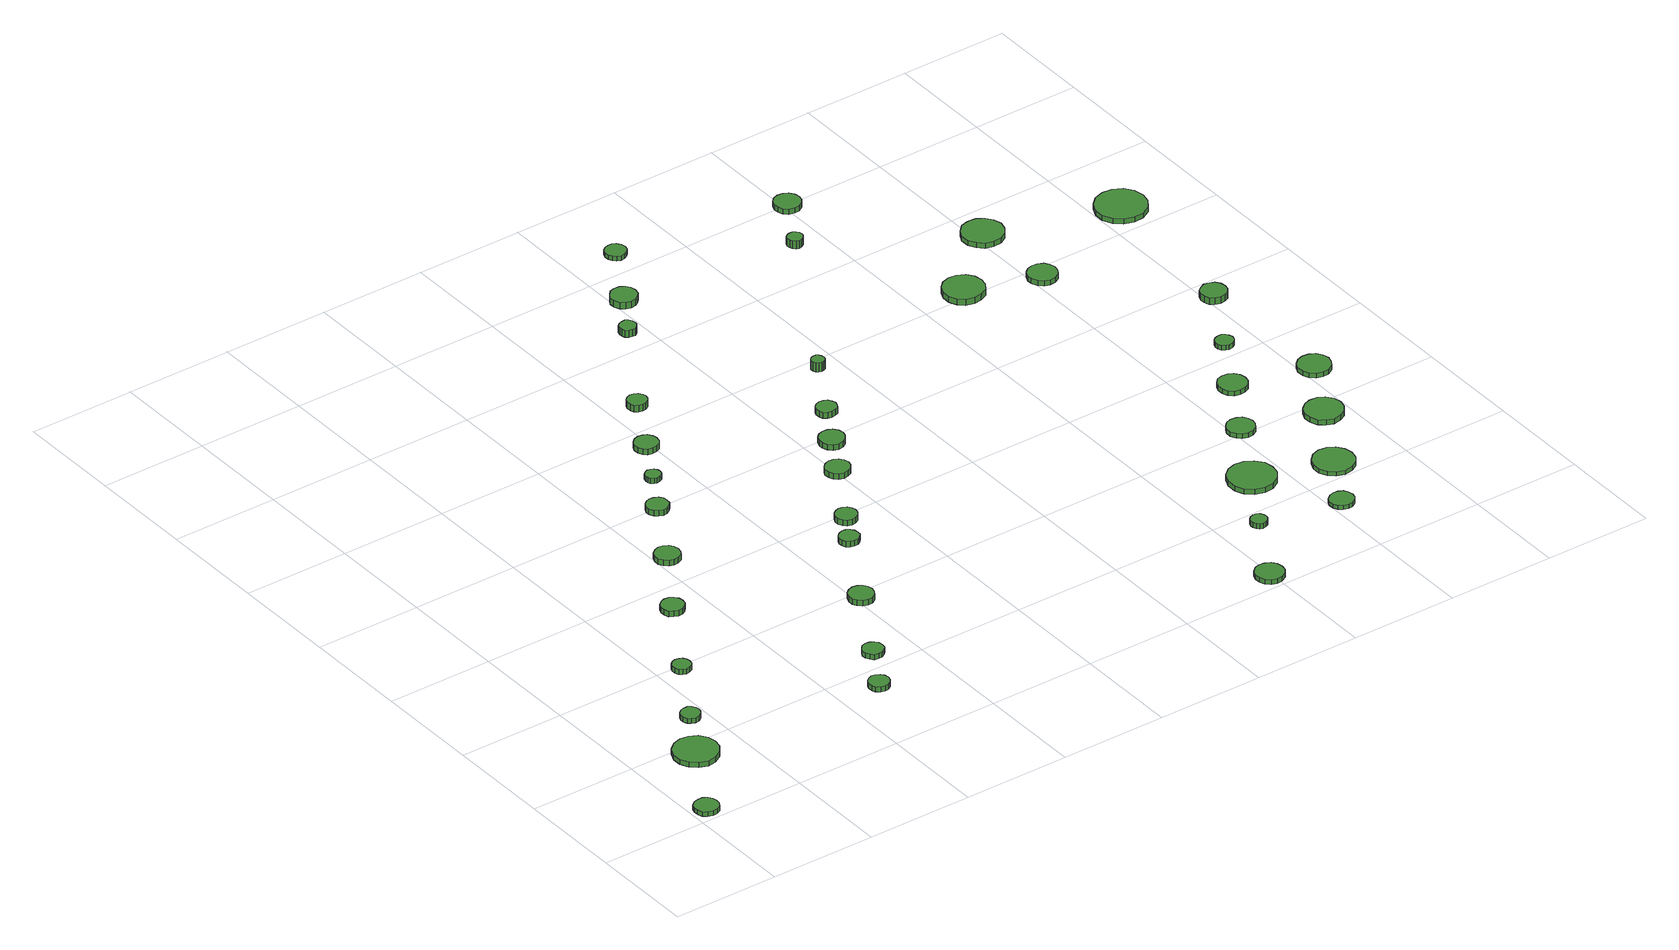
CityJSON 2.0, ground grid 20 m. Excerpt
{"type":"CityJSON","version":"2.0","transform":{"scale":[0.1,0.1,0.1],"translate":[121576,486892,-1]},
"CityObjects":{
"tree1":{"type":"SolitaryVegetationObject","attributes":{"function":"something"},"geometry":[{"type":"MultiSurface","lod":"1","boundaries":[[[0,1,2,3,4,5,6,7,8,9,10,11,12,13,14]],[[15,16,17,18,19,20,21,22,23,24,25,26,27,28,29]],[[0,29,28,1]],[[1,28,27,2]],[[2,27,26,3]],[[3,26,25,4]],[[4,25,24,5]],[[5,24,23,6]],[[6,23,22,7]],[[7,22,21,8]],[[8,21,20,9]],[[9,20,19,10]],[[10,19,18,11]],[[11,18,17,12]],[[12,17,16,13]],[[13,16,15,14]],[[14,15,29,0]]]}]},
"tree2":{"type":"SolitaryVegetationObject","attributes":{"function":"something"},"geometry":[{"type":"MultiSurface","lod":"1","boundaries":[[[30,31,32,33,34,35,36,37,38,39,40,41,42,43,44]],[[45,46,47,48,49,50,51,52,53,54,55,56,57,58,59]],[[30,59,58,31]],[[31,58,57,32]],[[32,57,56,33]],[[33,56,55,34]],[[34,55,54,35]],[[35,54,53,36]],[[36,53,52,37]],[[37,52,51,38]],[[38,51,50,39]],[[39,50,49,40]],[[40,49,48,41]],[[41,48,47,42]],[[42,47,46,43]],[[43,46,45,44]],[[44,45,59,30]]]}]},
"tree3":{"type":"SolitaryVegetationObject","attributes":{"function":"something"},"geometry":[{"type":"MultiSurface","lod":"1","boundaries":[[[60,61,62,63,64,65,66,67,68,69,70,71,72,73,74]],[[75,76,77,78,79,80,81,82,83,84,85,86,87,88,89]],[[60,89,88,61]],[[61,88,87,62]],[[62,87,86,63]],[[63,86,85,64]],[[64,85,84,65]],[[65,84,83,66]],[[66,83,82,67]],[[67,82,81,68]],[[68,81,80,69]],[[69,80,79,70]],[[70,79,78,71]],[[71,78,77,72]],[[72,77,76,73]],[[73,76,75,74]],[[74,75,89,60]]]}]},
"tree4":{"type":"SolitaryVegetationObject","attributes":{"function":"something"},"geometry":[{"type":"MultiSurface","lod":"1","boundaries":[[[90,91,92,93,94,95,96,97,98,99,100,101,102,103,104]],[[105,106,107,108,109,110,111,112,113,114,115,116,117,118,119]],[[90,119,118,91]],[[91,118,117,92]],[[92,117,116,93]],[[93,116,115,94]],[[94,115,114,95]],[[95,114,113,96]],[[96,113,112,97]],[[97,112,111,98]],[[98,111,110,99]],[[99,110,109,100]],[[100,109,108,101]],[[101,108,107,102]],[[102,107,106,103]],[[103,106,105,104]],[[104,105,119,90]]]}]},
"tree5":{"type":"SolitaryVegetationObject","attributes":{"function":"something"},"geometry":[{"type":"MultiSurface","lod":"1","boundaries":[[[120,121,122,123,124,125,126,127,128,129,130,131,132,133,134]],[[135,136,137,138,139,140,141,142,143,144,145,146,147,148,149]],[[120,149,148,121]],[[121,148,147,122]],[[122,147,146,123]],[[123,146,145,124]],[[124,145,144,125]],[[125,144,143,126]],[[126,143,142,127]],[[127,142,141,128]],[[128,141,140,129]],[[129,140,139,130]],[[130,139,138,131]],[[131,138,137,132]],[[132,137,136,133]],[[133,136,135,134]],[[134,135,149,120]]]}]},
"tree6":{"type":"SolitaryVegetationObject","attributes":{"function":"something"},"geometry":[{"type":"MultiSurface","lod":"1","boundaries":[[[150,151,152,153,154,155,156,157,158,159,160,161,162,163,164]],[[165,166,167,168,169,170,171,172,173,174,175,176,177,178,179]],[[150,179,178,151]],[[151,178,177,152]],[[152,177,176,153]],[[153,176,175,154]],[[154,175,174,155]],[[155,174,173,156]],[[156,173,172,157]],[[157,172,171,158]],[[158,171,170,159]],[[159,170,169,160]],[[160,169,168,161]],[[161,168,167,162]],[[162,167,166,163]],[[163,166,165,164]],[[164,165,179,150]]]}]},
"tree7":{"type":"SolitaryVegetationObject","attributes":{"function":"something"},"geometry":[{"type":"MultiSurface","lod":"1","boundaries":[[[180,181,182,183,184,185,186,187,188,189,190,191,192,193,194]],[[195,196,197,198,199,200,201,202,203,204,205,206,207,208,209]],[[180,209,208,181]],[[181,208,207,182]],[[182,207,206,183]],[[183,206,205,184]],[[184,205,204,185]],[[185,204,203,186]],[[186,203,202,187]],[[187,202,201,188]],[[188,201,200,189]],[[189,200,199,190]],[[190,199,198,191]],[[191,198,197,192]],[[192,197,196,193]],[[193,196,195,194]],[[194,195,209,180]]]}]},
"tree8":{"type":"SolitaryVegetationObject","attributes":{"function":"something"},"geometry":[{"type":"MultiSurface","lod":"1","boundaries":[[[210,211,212,213,214,215,216,217,218,219,220,221,222,223,224]],[[225,226,227,228,229,230,231,232,233,234,235,236,237,238,239]],[[210,239,238,211]],[[211,238,237,212]],[[212,237,236,213]],[[213,236,235,214]],[[214,235,234,215]],[[215,234,233,216]],[[216,233,232,217]],[[217,232,231,218]],[[218,231,230,219]],[[219,230,229,220]],[[220,229,228,221]],[[221,228,227,222]],[[222,227,226,223]],[[223,226,225,224]],[[224,225,239,210]]]}]},
"tree9":{"type":"SolitaryVegetationObject","attributes":{"function":"something"},"geometry":[{"type":"MultiSurface","lod":"1","boundaries":[[[240,241,242,243,244,245,246,247,248,249,250,251,252,253,254]],[[255,256,257,258,259,260,261,262,263,264,265,266,267,268,269]],[[240,269,268,241]],[[241,268,267,242]],[[242,267,266,243]],[[243,266,265,244]],[[244,265,264,245]],[[245,264,263,246]],[[246,263,262,247]],[[247,262,261,248]],[[248,261,260,249]],[[249,260,259,250]],[[250,259,258,251]],[[251,258,257,252]],[[252,257,256,253]],[[253,256,255,254]],[[254,255,269,240]]]}]},
"tree10":{"type":"SolitaryVegetationObject","attributes":{"function":"something"},"geometry":[{"type":"MultiSurface","lod":"1","boundaries":[[[270,271,272,273,274,275,276,277,278,279,280,281,282,283,284]],[[285,286,287,288,289,290,291,292,293,294,295,296,297,298,299]],[[270,299,298,271]],[[271,298,297,272]],[[272,297,296,273]],[[273,296,295,274]],[[274,295,294,275]],[[275,294,293,276]],[[276,293,292,277]],[[277,292,291,278]],[[278,291,290,279]],[[279,290,289,280]],[[280,289,288,281]],[[281,288,287,282]],[[282,287,286,283]],[[283,286,285,284]],[[284,285,299,270]]]}]},
"tree11":{"type":"SolitaryVegetationObject","attributes":{"function":"something"},"geometry":[{"type":"MultiSurface","lod":"1","boundaries":[[[300,301,302,303,304,305,306,307,308,309,310,311,312,313,314]],[[315,316,317,318,319,320,321,322,323,324,325,326,327,328,329]],[[300,329,328,301]],[[301,328,327,302]],[[302,327,326,303]],[[303,326,325,304]],[[304,325,324,305]],[[305,324,323,306]],[[306,323,322,307]],[[307,322,321,308]],[[308,321,320,309]],[[309,320,319,310]],[[310,319,318,311]],[[311,318,317,312]],[[312,317,316,313]],[[313,316,315,314]],[[314,315,329,300]]]}]},
"tree12":{"type":"SolitaryVegetationObject","attributes":{"function":"something"},"geometry":[{"type":"MultiSurface","lod":"1","boundaries":[[[330,331,332,333,334,335,336,337,338,339,340,341,342,343,344]],[[345,346,347,348,349,350,351,352,353,354,355,356,357,358,359]],[[330,359,358,331]],[[331,358,357,332]],[[332,357,356,333]],[[333,356,355,334]],[[334,355,354,335]],[[335,354,353,336]],[[336,353,352,337]],[[337,352,351,338]],[[338,351,350,339]],[[339,350,349,340]],[[340,349,348,341]],[[341,348,347,342]],[[342,347,346,343]],[[343,346,345,344]],[[344,345,359,330]]]}]},
"tree13":{"type":"SolitaryVegetationObject","attributes":{"function":"something"},"geometry":[{"type":"MultiSurface","lod":"1","boundaries":[[[360,361,362,363,364,365,366,367,368,369,370,371,372,373,374]],[[375,376,377,378,379,380,381,382,383,384,385,386,387,388,389]],[[360,389,388,361]],[[361,388,387,362]],[[362,387,386,363]],[[363,386,385,364]],[[364,385,384,365]],[[365,384,383,366]],[[366,383,382,367]],[[367,382,381,368]],[[368,381,380,369]],[[369,380,379,370]],[[370,379,378,371]],[[371,378,377,372]],[[372,377,376,373]],[[373,376,375,374]],[[374,375,389,360]]]}]},
"tree14":{"type":"SolitaryVegetationObject","attributes":{"function":"something"},"geometry":[{"type":"MultiSurface","lod":"1","boundaries":[[[390,391,392,393,394,395,396,397,398,399,400,401,402,403,404]],[[405,406,407,408,409,410,411,412,413,414,415,416,417,418,419]],[[390,419,418,391]],[[391,418,417,392]],[[392,417,416,393]],[[393,416,415,394]],[[394,415,414,395]],[[395,414,413,396]],[[396,413,412,397]],[[397,412,411,398]],[[398,411,410,399]],[[399,410,409,400]],[[400,409,408,401]],[[401,408,407,402]],[[402,407,406,403]],[[403,406,405,404]],[[404,405,419,390]]]}]},
"tree15":{"type":"SolitaryVegetationObject","attributes":{"function":"something"},"geometry":[{"type":"MultiSurface","lod":"1","boundaries":[[[420,421,422,423,424,425,426,427,428,429,430,431,432,433,434]],[[435,436,437,438,439,440,441,442,443,444,445,446,447,448,449]],[[420,449,448,421]],[[421,448,447,422]],[[422,447,446,423]],[[423,446,445,424]],[[424,445,444,425]],[[425,444,443,426]],[[426,443,442,427]],[[427,442,441,428]],[[428,441,440,429]],[[429,440,439,430]],[[430,439,438,431]],[[431,438,437,432]],[[432,437,436,433]],[[433,436,435,434]],[[434,435,449,420]]]}]},
"tree16":{"type":"SolitaryVegetationObject","attributes":{"function":"something"},"geometry":[{"type":"MultiSurface","lod":"1","boundaries":[[[450,451,452,453,454,455,456,457,458,459,460,461,462,463,464]],[[465,466,467,468,469,470,471,472,473,474,475,476,477,478,479]],[[450,479,478,451]],[[451,478,477,452]],[[452,477,476,453]],[[453,476,475,454]],[[454,475,474,455]],[[455,474,473,456]],[[456,473,472,457]],[[457,472,471,458]],[[458,471,470,459]],[[459,470,469,460]],[[460,469,468,461]],[[461,468,467,462]],[[462,467,466,463]],[[463,466,465,464]],[[464,465,479,450]]]}]},
"tree17":{"type":"SolitaryVegetationObject","attributes":{"function":"something"},"geometry":[{"type":"MultiSurface","lod":"1","boundaries":[[[480,481,482,483,484,485,486,487,488,489,490,491,492,493,494]],[[495,496,497,498,499,500,501,502,503,504,505,506,507,508,509]],[[480,509,508,481]],[[481,508,507,482]],[[482,507,506,483]],[[483,506,505,484]],[[484,505,504,485]],[[485,504,503,486]],[[486,503,502,487]],[[487,502,501,488]],[[488,501,500,489]],[[489,500,499,490]],[[490,499,498,491]],[[491,498,497,492]],[[492,497,496,493]],[[493,496,495,494]],[[494,495,509,480]]]}]},
"tree18":{"type":"SolitaryVegetationObject","attributes":{"function":"something"},"geometry":[{"type":"MultiSurface","lod":"1","boundaries":[[[510,511,512,513,514,515,516,517,518,519,520,521,522,523,524]],[[525,526,527,528,529,530,531,532,533,534,535,536,537,538,539]],[[510,539,538,511]],[[511,538,537,512]],[[512,537,536,513]],[[513,536,535,514]],[[514,535,534,515]],[[515,534,533,516]],[[516,533,532,517]],[[517,532,531,518]],[[518,531,530,519]],[[519,530,529,520]],[[520,529,528,521]],[[521,528,527,522]],[[522,527,526,523]],[[523,526,525,524]],[[524,525,539,510]]]}]},
"tree19":{"type":"SolitaryVegetationObject","attributes":{"function":"something"},"geometry":[{"type":"MultiSurface","lod":"1","boundaries":[[[540,541,542,543,544,545,546,547,548,549,550,551,552,553,554]],[[555,556,557,558,559,560,561,562,563,564,565,566,567,568,569]],[[540,569,568,541]],[[541,568,567,542]],[[542,567,566,543]],[[543,566,565,544]],[[544,565,564,545]],[[545,564,563,546]],[[546,563,562,547]],[[547,562,561,548]],[[548,561,560,549]],[[549,560,559,550]],[[550,559,558,551]],[[551,558,557,552]],[[552,557,556,553]],[[553,556,555,554]],[[554,555,569,540]]]}]},
"tree20":{"type":"SolitaryVegetationObject","attributes":{"function":"something"},"geometry":[{"type":"MultiSurface","lod":"1","boundaries":[[[570,571,572,573,574,575,576,577,578,579,580,581,582,583,584]],[[585,586,587,588,589,590,591,592,593,594,595,596,597,598,599]],[[570,599,598,571]],[[571,598,597,572]],[[572,597,596,573]],[[573,596,595,574]],[[574,595,594,575]],[[575,594,593,576]],[[576,593,592,577]],[[577,592,591,578]],[[578,591,590,579]],[[579,590,589,580]],[[580,589,588,581]],[[581,588,587,582]],[[582,587,586,583]],[[583,586,585,584]],[[584,585,599,570]]]}]},
"tree21":{"type":"SolitaryVegetationObject","attributes":{"function":"something"},"geometry":[{"type":"MultiSurface","lod":"1","boundaries":[[[600,601,602,603,604,605,606,607,608,609,610,611,612,613,614]],[[615,616,617,618,619,620,621,622,623,624,625,626,627,628,629]],[[600,629,628,601]],[[601,628,627,602]],[[602,627,626,603]],[[603,626,625,604]],[[604,625,624,605]],[[605,624,623,606]],[[606,623,622,607]],[[607,622,621,608]],[[608,621,620,609]],[[609,620,619,610]],[[610,619,618,611]],[[611,618,617,612]],[[612,617,616,613]],[[613,616,615,614]],[[614,615,629,600]]]}]},
"tree22":{"type":"SolitaryVegetationObject","attributes":{"function":"something"},"geometry":[{"type":"MultiSurface","lod":"1","boundaries":[[[630,631,632,633,634,635,636,637,638,639,640,641,642,643,644]],[[645,646,647,648,649,650,651,652,653,654,655,656,657,658,659]],[[630,659,658,631]],[[631,658,657,632]],[[632,657,656,633]],[[633,656,655,634]],[[634,655,654,635]],[[635,654,653,636]],[[636,653,652,637]],[[637,652,651,638]],[[638,651,650,639]],[[639,650,649,640]],[[640,649,648,641]],[[641,648,647,642]],[[642,647,646,643]],[[643,646,645,644]],[[644,645,659,630]]]}]},
"tree23":{"type":"SolitaryVegetationObject","attributes":{"function":"something"},"geometry":[{"type":"MultiSurface","lod":"1","boundaries":[[[660,661,662,663,664,665,666,667,668,669,670,671,672,673,674]],[[675,676,677,678,679,680,681,682,683,684,685,686,687,688,689]],[[660,689,688,661]],[[661,688,687,662]],[[662,687,686,663]],[[663,686,685,664]],[[664,685,684,665]],[[665,684,683,666]],[[666,683,682,667]],[[667,682,681,668]],[[668,681,680,669]],[[669,680,679,670]],[[670,679,678,671]],[[671,678,677,672]],[[672,677,676,673]],[[673,676,675,674]],[[674,675,689,660]]]}]},
"tree24":{"type":"SolitaryVegetationObject","attributes":{"function":"something"},"geometry":[{"type":"MultiSurface","lod":"1","boundaries":[[[690,691,692,693,694,695,696,697,698,699,700,701,702,703,704]],[[705,706,707,708,709,710,711,712,713,714,715,716,717,718,719]],[[690,719,718,691]],[[691,718,717,692]],[[692,717,716,693]],[[693,716,715,694]],[[694,715,714,695]],[[695,714,713,696]],[[696,713,712,697]],[[697,712,711,698]],[[698,711,710,699]],[[699,710,709,700]],[[700,709,708,701]],[[701,708,707,702]],[[702,707,706,703]],[[703,706,705,704]],[[704,705,719,690]]]}]},
"tree25":{"type":"SolitaryVegetationObject","attributes":{"function":"something"},"geometry":[{"type":"MultiSurface","lod":"1","boundaries":[[[720,721,722,723,724,725,726,727,728,729,730,731,732,733,734]],[[735,736,737,738,739,740,741,742,743,744,745,746,747,748,749]],[[720,749,748,721]],[[721,748,747,722]],[[722,747,746,723]],[[723,746,745,724]],[[724,745,744,725]],[[725,744,743,726]],[[726,743,742,727]],[[727,742,741,728]],[[728,741,740,729]],[[729,740,739,730]],[[730,739,738,731]],[[731,738,737,732]],[[732,737,736,733]],[[733,736,735,734]],[[734,735,749,720]]]}]},
"tree26":{"type":"SolitaryVegetationObject","attributes":{"function":"something"},"geometry":[{"type":"MultiSurface","lod":"1","boundaries":[[[750,751,752,753,754,755,756,757,758,759,760,761,762,763,764]],[[765,766,767,768,769,770,771,772,773,774,775,776,777,778,779]],[[750,779,778,751]],[[751,778,777,752]],[[752,777,776,753]],[[753,776,775,754]],[[754,775,774,755]],[[755,774,773,756]],[[756,773,772,757]],[[757,772,771,758]],[[758,771,770,759]],[[759,770,769,760]],[[760,769,768,761]],[[761,768,767,762]],[[762,767,766,763]],[[763,766,765,764]],[[764,765,779,750]]]}]},
"tree27":{"type":"SolitaryVegetationObject","attributes":{"function":"something"},"geometry":[{"type":"MultiSurface","lod":"1","boundaries":[[[780,781,782,783,784,785,786,787,788,789,790,791,792,793,794]],[[795,796,797,798,799,800,801,802,803,804,805,806,807,808,809]],[[780,809,808,781]],[[781,808,807,782]],[[782,807,806,783]],[[783,806,805,784]],[[784,805,804,785]],[[785,804,803,786]],[[786,803,802,787]],[[787,802,801,788]],[[788,801,800,789]],[[789,800,799,790]],[[790,799,798,791]],[[791,798,797,792]],[[792,797,796,793]],[[793,796,795,794]],[[794,795,809,780]]]}]},
"tree28":{"type":"SolitaryVegetationObject","attributes":{"function":"something"},"geometry":[{"type":"MultiSurface","lod":"1","boundaries":[[[810,811,812,813,814,815,816,817,818,819,820,821,822,823,824]],[[825,826,827,828,829,830,831,832,833,834,835,836,837,838,839]],[[810,839,838,811]],[[811,838,837,812]],[[812,837,836,813]],[[813,836,835,814]],[[814,835,834,815]],[[815,834,833,816]],[[816,833,832,817]],[[817,832,831,818]],[[818,831,830,819]],[[819,830,829,820]],[[820,829,828,821]],[[821,828,827,822]],[[822,827,826,823]],[[823,826,825,824]],[[824,825,839,810]]]}]},
"tree29":{"type":"SolitaryVegetationObject","attributes":{"function":"something"},"geometry":[{"type":"MultiSurface","lod":"1","boundaries":[[[840,841,842,843,844,845,846,847,848,849,850,851,852,853,854]],[[855,856,857,858,859,860,861,862,863,864,865,866,867,868,869]],[[840,869,868,841]],[[841,868,867,842]],[[842,867,866,843]],[[843,866,865,844]],[[844,865,864,845]],[[845,864,863,846]],[[846,863,862,847]],[[847,862,861,848]],[[848,861,860,849]],[[849,860,859,850]],[[850,859,858,851]],[[851,858,857,852]],[[852,857,856,853]],[[853,856,855,854]],[[854,855,869,840]]]}]},
"tree30":{"type":"SolitaryVegetationObject","attributes":{"function":"something"},"geometry":[{"type":"MultiSurface","lod":"1","boundaries":[[[870,871,872,873,874,875,876,877,878,879,880,881,882,883,884]],[[885,886,887,888,889,890,891,892,893,894,895,896,897,898,899]],[[870,899,898,871]],[[871,898,897,872]],[[872,897,896,873]],[[873,896,895,874]],[[874,895,894,875]],[[875,894,893,876]],[[876,893,892,877]],[[877,892,891,878]],[[878,891,890,879]],[[879,890,889,880]],[[880,889,888,881]],[[881,888,887,882]],[[882,887,886,883]],[[883,886,885,884]],[[884,885,899,870]]]}]},
"tree31":{"type":"SolitaryVegetationObject","attributes":{"function":"something"},"geometry":[{"type":"MultiSurface","lod":"1","boundaries":[[[900,901,902,903,904,905,906,907,908,909,910,911,912,913,914]],[[915,916,917,918,919,920,921,922,923,924,925,926,927,928,929]],[[900,929,928,901]],[[901,928,927,902]],[[902,927,926,903]],[[903,926,925,904]],[[904,925,924,905]],[[905,924,923,906]],[[906,923,922,907]],[[907,922,921,908]],[[908,921,920,909]],[[909,920,919,910]],[[910,919,918,911]],[[911,918,917,912]],[[912,917,916,913]],[[913,916,915,914]],[[914,915,929,900]]]}]},
"tree32":{"type":"SolitaryVegetationObject","attributes":{"function":"something"},"geometry":[{"type":"MultiSurface","lod":"1","boundaries":[[[930,931,932,933,934,935,936,937,938,939,940,941,942,943,944]],[[945,946,947,948,949,950,951,952,953,954,955,956,957,958,959]],[[930,959,958,931]],[[931,958,957,932]],[[932,957,956,933]],[[933,956,955,934]],[[934,955,954,935]],[[935,954,953,936]],[[936,953,952,937]],[[937,952,951,938]],[[938,951,950,939]],[[939,950,949,940]],[[940,949,948,941]],[[941,948,947,942]],[[942,947,946,943]],[[943,946,945,944]],[[944,945,959,930]]]}]},
"tree33":{"type":"SolitaryVegetationObject","attributes":{"function":"something"},"geometry":[{"type":"MultiSurface","lod":"1","boundaries":[[[960,961,962,963,964,965,966,967,968,969,970,971,972,973,974]],[[975,976,977,978,979,980,981,982,983,984,985,986,987,988,989]],[[960,989,988,961]],[[961,988,987,962]],[[962,987,986,963]],[[963,986,985,964]],[[964,985,984,965]],[[965,984,983,966]],[[966,983,982,967]],[[967,982,981,968]],[[968,981,980,969]],[[969,980,979,970]],[[970,979,978,971]],[[971,978,977,972]],[[972,977,976,973]],[[973,976,975,974]],[[974,975,989,960]]]}]},
"tree34":{"type":"SolitaryVegetationObject","attributes":{"function":"something"},"geometry":[{"type":"MultiSurface","lod":"1","boundaries":[[[990,991,992,993,994,995,996,997,998,999,1000,1001,1002,1003,1004]],[[1005,1006,1007,1008,1009,1010,1011,1012,1013,1014,1015,1016,1017,1018,1019]],[[990,1019,1018,991]],[[991,1018,1017,992]],[[992,1017,1016,993]],[[993,1016,1015,994]],[[994,1015,1014,995]],[[995,1014,1013,996]],[[996,1013,1012,997]],[[997,1012,1011,998]],[[998,1011,1010,999]],[[999,1010,1009,1000]],[[1000,1009,1008,1001]],[[1001,1008,1007,1002]],[[1002,1007,1006,1003]],[[1003,1006,1005,1004]],[[1004,1005,1019,990]]]}]},
"tree35":{"type":"SolitaryVegetationObject","attributes":{"function":"something"},"geometry":[{"type":"MultiSurface","lod":"1","boundaries":[[[1020,1021,1022,1023,1024,1025,1026,1027,1028,1029,1030,1031,1032,1033,1034]],[[1035,1036,1037,1038,1039,1040,1041,1042,1043,1044,1045,1046,1047,1048,1049]],[[1020,1049,1048,1021]],[[1021,1048,1047,1022]],[[1022,1047,1046,1023]],[[1023,1046,1045,1024]],[[1024,1045,1044,1025]],[[1025,1044,1043,1026]],[[1026,1043,1042,1027]],[[1027,1042,1041,1028]],[[1028,1041,1040,1029]],[[1029,1040,1039,1030]],[[1030,1039,1038,1031]],[[1031,1038,1037,1032]],[[1032,1037,1036,1033]],[[1033,1036,1035,1034]],[[1034,1035,1049,1020]]]}]},
"tree36":{"type":"SolitaryVegetationObject","attributes":{"function":"something"},"geometry":[{"type":"MultiSurface","lod":"1","boundaries":[[[1050,1051,1052,1053,1054,1055,1056,1057,1058,1059,1060,1061,1062,1063,1064]],[[1065,1066,1067,1068,1069,1070,1071,1072,1073,1074,1075,1076,1077,1078,1079]],[[1050,1079,1078,1051]],[[1051,1078,1077,1052]],[[1052,1077,1076,1053]],[[1053,1076,1075,1054]],[[1054,1075,1074,1055]],[[1055,1074,1073,1056]],[[1056,1073,1072,1057]],[[1057,1072,1071,1058]],[[1058,1071,1070,1059]],[[1059,1070,1069,1060]],[[1060,1069,1068,1061]],[[1061,1068,1067,1062]],[[1062,1067,1066,1063]],[[1063,1066,1065,1064]],[[1064,1065,1079,1050]]]}]},
"tree37":{"type":"SolitaryVegetationObject","attributes":{"function":"something"},"geometry":[{"type":"MultiSurface","lod":"1","boundaries":[[[1080,1081,1082,1083,1084,1085,1086,1087,1088,1089,1090,1091,1092,1093,1094]],[[1095,1096,1097,1098,1099,1100,1101,1102,1103,1104,1105,1106,1107,1108,1109]],[[1080,1109,1108,1081]],[[1081,1108,1107,1082]],[[1082,1107,1106,1083]],[[1083,1106,1105,1084]],[[1084,1105,1104,1085]],[[1085,1104,1103,1086]],[[1086,1103,1102,1087]],[[1087,1102,1101,1088]],[[1088,1101,1100,1089]],[[1089,1100,1099,1090]],[[1090,1099,1098,1091]],[[1091,1098,1097,1092]],[[1092,1097,1096,1093]],[[1093,1096,1095,1094]],[[1094,1095,1109,1080]]]}]},
"tree38":{"type":"SolitaryVegetationObject","attributes":{"function":"something"}},
"tree39":{"type":"SolitaryVegetationObject","attributes":{"function":"something"},"geometry":[{"type":"MultiSurface","lod":"1","boundaries":[[[1110,1111,1112,1113,1114,1115,1116,1117,1118,1119,1120,1121,1122,1123,1124]],[[1125,1126,1127,1128,1129,1130,1131,1132,1133,1134,1135,1136,1137,1138,1139]],[[1110,1139,1138,1111]],[[1111,1138,1137,1112]],[[1112,1137,1136,1113]],[[1113,1136,1135,1114]],[[1114,1135,1134,1115]],[[1115,1134,1133,1116]],[[1116,1133,1132,1117]],[[1117,1132,1131,1118]],[[1118,1131,1130,1119]],[[1119,1130,1129,1120]],[[1120,1129,1128,1121]],[[1121,1128,1127,1122]],[[1122,1127,1126,1123]],[[1123,1126,1125,1124]],[[1124,1125,1139,1110]]]}]},
"tree40":{"type":"SolitaryVegetationObject","attributes":{"function":"something"},"geometry":[{"type":"MultiSurface","lod":"1","boundaries":[[[1140,1141,1142,1143,1144,1145,1146,1147,1148,1149,1150,1151,1152,1153,1154]],[[1155,1156,1157,1158,1159,1160,1161,1162,1163,1164,1165,1166,1167,1168,1169]],[[1140,1169,1168,1141]],[[1141,1168,1167,1142]],[[1142,1167,1166,1143]],[[1143,1166,1165,1144]],[[1144,1165,1164,1145]],[[1145,1164,1163,1146]],[[1146,1163,1162,1147]],[[1147,1162,1161,1148]],[[1148,1161,1160,1149]],[[1149,1160,1159,1150]],[[1150,1159,1158,1151]],[[1151,1158,1157,1152]],[[1152,1157,1156,1153]],[[1153,1156,1155,1154]],[[1154,1155,1169,1140]]]}]}
},
"vertices":[
[51,29,16],[49,38,16],[44,45,16],[36,50,16],[27,50,16],[18,48,16],[11,42,16],[8,33,16],[8,24,16],[11,16,16],[18,10,16],[27,7,16],[36,8,16],[44,12,16],[49,20,16],[49,20,7],[44,12,7],[36,8,7],[27,7,7],[18,10,7],[11,16,7],[8,24,7],[8,33,7],[11,42,7],[18,48,7],[27,50,7],[36,50,7],[44,45,7],[49,38,7],[51,29,7],
[154,173,16],[151,189,16],[141,203,16],[126,211,16],[110,213,16],[94,208,16],[81,197,16],[74,181,16],[74,164,16],[81,149,16],[94,138,16],[110,132,16],[126,134,16],[141,143,16],[151,156,16],[151,156,6],[141,143,6],[126,134,6],[110,132,6],[94,138,6],[81,149,6],[74,164,6],[74,181,6],[81,197,6],[94,208,6],[110,213,6],[126,211,6],[141,203,6],[151,189,6],[154,173,6],
[189,266,16],[187,273,16],[183,279,16],[177,283,16],[169,283,16],[162,281,16],[157,276,16],[154,270,16],[154,262,16],[157,255,16],[162,251,16],[169,248,16],[177,249,16],[183,253,16],[187,259,16],[187,259,6],[183,253,6],[177,249,6],[169,248,6],[162,251,6],[157,255,6],[154,262,6],[154,270,6],[157,276,6],[162,281,6],[169,283,6],[177,283,6],[183,279,6],[187,273,6],[189,266,6],
[262,391,16],[261,398,16],[257,404,16],[251,407,16],[244,408,16],[237,406,16],[232,401,16],[229,395,16],[229,388,16],[232,381,16],[237,376,16],[244,374,16],[251,375,16],[257,378,16],[261,384,16],[261,384,6],[257,378,6],[251,375,6],[244,374,6],[237,376,6],[232,381,6],[229,388,6],[229,395,6],[232,401,6],[237,406,6],[244,408,6],[251,407,6],[257,404,6],[261,398,6],[262,391,6],
[359,542,17],[358,550,17],[352,557,17],[345,562,17],[336,563,17],[328,560,17],[321,554,17],[318,546,17],[318,537,17],[321,529,17],[328,524,17],[336,521,17],[345,522,17],[352,526,17],[358,533,17],[358,533,6],[352,526,6],[345,522,6],[336,521,6],[328,524,6],[321,529,6],[318,537,6],[318,546,6],[321,554,6],[328,560,6],[336,563,6],[345,562,6],[352,557,6],[358,550,6],[359,542,6],
[499,156,16],[497,164,16],[492,170,16],[485,174,16],[478,175,16],[470,172,16],[464,167,16],[461,160,16],[461,152,16],[464,145,16],[470,139,16],[478,137,16],[485,138,16],[492,142,16],[497,148,16],[497,148,6],[492,142,6],[485,138,6],[478,137,6],[470,139,6],[464,145,6],[461,152,6],[461,160,6],[464,167,6],[470,172,6],[478,175,6],[485,174,6],[492,170,6],[497,164,6],[499,156,6],
[548,240,16],[547,248,16],[542,254,16],[535,258,16],[527,259,16],[519,257,16],[514,251,16],[510,244,16],[510,236,16],[514,229,16],[519,223,16],[527,221,16],[535,222,16],[542,226,16],[547,232,16],[547,232,6],[542,226,6],[535,222,6],[527,221,6],[519,223,6],[514,229,6],[510,236,6],[510,244,6],[514,251,6],[519,257,6],[527,259,6],[535,258,6],[542,254,6],[547,248,6],[548,240,6],
[445,670,17],[443,680,17],[438,687,17],[429,692,17],[420,693,17],[411,690,17],[404,684,17],[400,675,17],[400,665,17],[404,657,17],[411,650,17],[420,647,17],[429,648,17],[438,653,17],[443,661,17],[443,661,6],[438,653,6],[429,648,6],[420,647,6],[411,650,6],[404,657,6],[400,665,6],[400,675,6],[404,684,6],[411,690,6],[420,693,6],[429,692,6],[438,687,6],[443,680,6],[445,670,6],
[633,383,17],[631,392,17],[626,400,17],[618,405,17],[608,406,17],[599,403,17],[592,397,17],[588,388,17],[588,378,17],[592,370,17],[599,363,17],[608,360,17],[618,361,17],[626,366,17],[631,374,17],[631,374,6],[626,366,6],[618,361,6],[608,360,6],[599,363,6],[592,370,6],[588,378,6],[588,388,6],[592,397,6],[599,403,6],[608,406,6],[618,405,6],[626,400,6],[631,392,6],[633,383,6],
[516,798,17],[515,806,17],[510,813,17],[502,817,17],[494,818,17],[486,815,17],[480,810,17],[476,802,17],[476,794,17],[480,786,17],[486,780,17],[494,777,17],[502,778,17],[510,783,17],[515,789,17],[515,789,6],[510,783,6],[502,778,6],[494,777,6],[486,780,6],[480,786,6],[476,794,6],[476,802,6],[480,810,6],[486,815,6],[494,818,6],[502,817,6],[510,813,6],[515,806,6],[516,798,6],
[559,875,16],[558,881,16],[555,886,16],[549,889,16],[543,890,16],[538,888,16],[533,884,16],[531,878,16],[531,872,16],[533,867,16],[538,863,16],[543,861,16],[549,862,16],[555,865,16],[558,869,16],[558,869,6],[555,865,6],[549,862,6],[543,861,6],[538,863,6],[533,867,6],[531,872,6],[531,878,6],[533,884,6],[538,888,6],[543,890,6],[549,889,6],[555,886,6],[558,881,6],[559,875,6],
[714,533,17],[713,540,17],[708,546,17],[702,550,17],[694,551,17],[687,548,17],[681,543,17],[678,536,17],[678,529,17],[681,522,17],[687,517,17],[694,515,17],[702,515,17],[708,519,17],[713,525,17],[713,525,6],[708,519,6],[702,515,6],[694,515,6],[687,517,6],[681,522,6],[678,529,6],[678,536,6],[681,543,6],[687,548,6],[694,551,6],[702,550,6],[708,546,6],[713,540,6],[714,533,6],
[613,957,17],[611,966,17],[606,974,17],[598,978,17],[589,979,17],[580,976,17],[574,970,17],[570,962,17],[570,953,17],[574,944,17],[580,938,17],[589,936,17],[598,937,17],[606,941,17],[611,948,17],[611,948,6],[606,941,6],[598,937,6],[589,936,6],[580,938,6],[574,944,6],[570,953,6],[570,962,6],[574,970,6],[580,976,6],[589,979,6],[598,978,6],[606,974,6],[611,966,6],[613,957,6],
[751,588,17],[749,596,17],[744,603,17],[737,607,17],[729,608,17],[721,605,17],[715,600,17],[711,592,17],[711,584,17],[715,576,17],[721,571,17],[729,568,17],[737,569,17],[744,573,17],[749,580,17],[749,580,6],[744,573,6],[737,569,6],[729,568,6],[721,571,6],[715,576,6],[711,584,6],[711,592,6],[715,600,6],[721,605,6],[729,608,6],[737,607,6],[744,603,6],[749,596,6],[751,588,6],
[671,1066,19],[669,1073,19],[665,1079,19],[658,1083,19],[651,1084,19],[644,1082,19],[638,1077,19],[635,1070,19],[635,1062,19],[638,1055,19],[644,1050,19],[651,1048,19],[658,1049,19],[665,1053,19],[669,1059,19],[669,1059,6],[665,1053,6],[658,1049,6],[651,1048,6],[644,1050,6],[638,1055,6],[635,1062,6],[635,1070,6],[638,1077,6],[644,1082,6],[651,1084,6],[658,1083,6],[665,1079,6],[669,1073,6],[671,1066,6],
[826,710,17],[824,719,17],[818,727,17],[810,731,17],[801,732,17],[792,729,17],[785,723,17],[781,715,17],[781,705,17],[785,697,17],[792,691,17],[801,688,17],[810,689,17],[818,693,17],[824,701,17],[824,701,6],[818,693,6],[810,689,6],[801,688,6],[792,691,6],[785,697,6],[781,705,6],[781,715,6],[785,723,6],[792,729,6],[801,732,6],[810,731,6],[818,727,6],[824,719,6],[826,710,6],
[871,786,17],[869,796,17],[863,804,17],[855,808,17],[845,809,17],[836,806,17],[829,800,17],[825,791,17],[825,782,17],[829,773,17],[836,766,17],[845,763,17],[855,764,17],[863,769,17],[869,777,17],[869,777,6],[863,769,6],[855,764,6],[845,763,6],[836,766,6],[829,773,6],[825,782,6],[825,791,6],[829,800,6],[836,806,6],[845,809,6],[855,808,6],[863,804,6],[869,796,6],[871,786,6],
[786,1252,20],[785,1258,20],[781,1264,20],[776,1267,20],[769,1267,20],[763,1265,20],[758,1261,20],[756,1255,20],[756,1249,20],[758,1243,20],[763,1239,20],[769,1237,20],[776,1237,20],[781,1241,20],[785,1246,20],[785,1246,6],[781,1241,6],[776,1237,6],[769,1237,6],[763,1239,6],[758,1243,6],[756,1249,6],[756,1255,6],[758,1261,6],[763,1265,6],[769,1267,6],[776,1267,6],[781,1264,6],[785,1258,6],[786,1252,6],
[913,864,18],[911,871,18],[907,878,18],[900,881,18],[892,882,18],[885,880,18],[879,875,18],[876,868,18],[876,860,18],[879,853,18],[885,848,18],[892,846,18],[900,847,18],[907,850,18],[911,857,18],[911,857,6],[907,850,6],[900,847,6],[892,846,6],[885,848,6],[879,853,6],[876,860,6],[876,868,6],[879,875,6],[885,880,6],[892,882,6],[900,881,6],[907,878,6],[911,871,6],[913,864,6],
[1221,33,16],[1219,44,16],[1213,52,16],[1203,58,16],[1192,59,16],[1182,56,16],[1174,48,16],[1170,38,16],[1170,28,16],[1174,18,16],[1182,10,16],[1192,7,16],[1203,8,16],[1213,14,16],[1219,22,16],[1219,22,7],[1213,14,7],[1203,8,7],[1192,7,7],[1182,10,7],[1174,18,7],[1170,28,7],[1170,38,7],[1174,48,7],[1182,56,7],[1192,59,7],[1203,58,7],[1213,52,7],[1219,44,7],[1221,33,7],
[845,1331,19],[843,1341,19],[837,1349,19],[829,1354,19],[819,1355,19],[809,1352,19],[802,1345,19],[797,1336,19],[797,1326,19],[802,1316,19],[809,1310,19],[819,1307,19],[829,1308,19],[837,1313,19],[843,1321,19],[843,1321,6],[837,1313,6],[829,1308,6],[819,1307,6],[809,1310,6],[802,1316,6],[797,1326,6],[797,1336,6],[802,1345,6],[809,1352,6],[819,1355,6],[829,1354,6],[837,1349,6],[843,1341,6],[845,1331,6],
[973,978,24],[972,983,24],[969,987,24],[965,990,24],[960,990,24],[955,989,24],[951,985,24],[949,981,24],[949,976,24],[951,971,24],[955,968,24],[960,966,24],[965,967,24],[969,969,24],[972,973,24],[972,973,6],[969,969,6],[965,967,6],[960,966,6],[955,968,6],[951,971,6],[949,976,6],[949,981,6],[951,985,6],[955,989,6],[960,990,6],[965,990,6],[969,987,6],[972,983,6],[973,978,6],
[1288,168,17],[1287,174,17],[1283,180,17],[1278,183,17],[1271,183,17],[1265,181,17],[1261,177,17],[1258,171,17],[1258,165,17],[1261,159,17],[1265,155,17],[1271,153,17],[1278,154,17],[1283,157,17],[1287,162,17],[1287,162,7],[1283,157,7],[1278,154,7],[1271,153,7],[1265,155,7],[1261,159,7],[1258,165,7],[1258,171,7],[1261,177,7],[1265,181,7],[1271,183,7],[1278,183,7],[1283,180,7],[1287,174,7],[1288,168,7],
[911,1449,16],[909,1457,16],[904,1464,16],[897,1468,16],[889,1468,16],[882,1466,16],[876,1461,16],[873,1453,16],[873,1445,16],[876,1438,16],[882,1433,16],[889,1430,16],[897,1431,16],[904,1435,16],[909,1441,16],[909,1441,7],[904,1435,7],[897,1431,7],[889,1430,7],[882,1433,7],[876,1438,7],[873,1445,7],[873,1453,7],[876,1461,7],[882,1466,7],[889,1468,7],[897,1468,7],[904,1464,7],[909,1457,7],[911,1449,7],
[1384,280,17],[1381,298,17],[1370,312,17],[1355,321,17],[1337,323,17],[1320,318,17],[1306,306,17],[1299,289,17],[1299,271,17],[1306,255,17],[1320,243,17],[1337,237,17],[1355,239,17],[1370,248,17],[1381,263,17],[1381,263,7],[1370,248,7],[1355,239,7],[1337,237,7],[1320,243,7],[1306,255,7],[1299,271,7],[1299,289,7],[1306,306,7],[1320,318,7],[1337,323,7],[1355,321,7],[1370,312,7],[1381,298,7],[1384,280,7],
[1444,138,15],[1442,147,15],[1437,155,15],[1429,159,15],[1420,160,15],[1411,157,15],[1404,151,15],[1400,143,15],[1400,134,15],[1404,125,15],[1411,119,15],[1420,116,15],[1429,117,15],[1437,122,15],[1442,129,15],[1442,129,7],[1437,122,7],[1429,117,7],[1420,116,7],[1411,119,7],[1404,125,7],[1400,134,7],[1400,143,7],[1404,151,7],[1411,157,7],[1420,160,7],[1429,159,7],[1437,155,7],[1442,147,7],[1444,138,7],
[1440,411,16],[1438,421,16],[1432,430,16],[1423,435,16],[1412,436,16],[1402,433,16],[1395,426,16],[1390,416,16],[1390,406,16],[1395,396,16],[1402,389,16],[1412,386,16],[1423,387,16],[1432,392,16],[1438,401,16],[1438,401,7],[1432,392,7],[1423,387,7],[1412,386,7],[1402,389,7],[1395,396,7],[1390,406,7],[1390,416,7],[1395,426,7],[1402,433,7],[1412,436,7],[1423,435,7],[1432,430,7],[1438,421,7],[1440,411,7],
[1164,1297,22],[1163,1303,22],[1159,1308,22],[1154,1311,22],[1148,1311,22],[1143,1310,22],[1138,1306,22],[1136,1300,22],[1136,1294,22],[1138,1289,22],[1143,1285,22],[1148,1283,22],[1154,1284,22],[1159,1287,22],[1163,1292,22],[1163,1292,7],[1159,1287,7],[1154,1284,7],[1148,1283,7],[1143,1285,7],[1138,1289,7],[1136,1294,7],[1136,1300,7],[1138,1306,7],[1143,1310,7],[1148,1311,7],[1154,1311,7],[1159,1308,7],[1163,1303,7],[1164,1297,7],
[1517,239,15],[1514,254,15],[1505,267,15],[1492,275,15],[1476,277,15],[1461,272,15],[1450,261,15],[1443,247,15],[1443,231,15],[1450,217,15],[1461,207,15],[1476,202,15],[1492,204,15],[1505,211,15],[1514,224,15],[1514,224,7],[1505,211,7],[1492,204,7],[1476,202,7],[1461,207,7],[1450,217,7],[1443,231,7],[1443,247,7],[1450,261,7],[1461,272,7],[1476,277,7],[1492,275,7],[1505,267,7],[1514,254,7],[1517,239,7],
[1326,1015,18],[1323,1030,18],[1314,1043,18],[1300,1050,18],[1285,1052,18],[1270,1047,18],[1259,1037,18],[1253,1023,18],[1253,1007,18],[1259,993,18],[1270,983,18],[1285,978,18],[1300,980,18],[1314,987,18],[1323,1000,18],[1323,1000,6],[1314,987,6],[1300,980,6],[1285,978,6],[1270,983,6],[1259,993,6],[1253,1007,6],[1253,1023,6],[1259,1037,6],[1270,1047,6],[1285,1052,6],[1300,1050,6],[1314,1043,6],[1323,1030,6],[1326,1015,6],
[1231,1396,17],[1229,1406,17],[1223,1414,17],[1214,1419,17],[1204,1420,17],[1194,1417,17],[1187,1410,17],[1183,1401,17],[1183,1391,17],[1187,1382,17],[1194,1375,17],[1204,1372,17],[1214,1373,17],[1223,1378,17],[1229,1386,17],[1229,1386,7],[1223,1378,7],[1214,1373,7],[1204,1372,7],[1194,1375,7],[1187,1382,7],[1183,1391,7],[1183,1401,7],[1187,1410,7],[1194,1417,7],[1204,1420,7],[1214,1419,7],[1223,1414,7],[1229,1406,7],[1231,1396,7],
[1507,523,16],[1505,534,16],[1498,543,16],[1489,548,16],[1478,549,16],[1467,546,16],[1459,538,16],[1455,528,16],[1455,517,16],[1459,507,16],[1467,500,16],[1478,497,16],[1489,498,16],[1498,503,16],[1505,512,16],[1505,512,7],[1498,503,7],[1489,498,7],[1478,497,7],[1467,500,7],[1459,507,7],[1455,517,7],[1455,528,7],[1459,538,7],[1467,546,7],[1478,549,7],[1489,548,7],[1498,543,7],[1505,534,7],[1507,523,7],
[1590,369,17],[1587,383,17],[1578,395,17],[1566,402,17],[1551,403,17],[1538,399,17],[1527,389,17],[1521,376,17],[1521,362,17],[1527,348,17],[1538,339,17],[1551,334,17],[1566,336,17],[1578,343,17],[1587,355,17],[1587,355,7],[1578,343,7],[1566,336,7],[1551,334,7],[1538,339,7],[1527,348,7],[1521,362,7],[1521,376,7],[1527,389,7],[1538,399,7],[1551,403,7],[1566,402,7],[1578,395,7],[1587,383,7],[1590,369,7],
[1449,975,16],[1446,986,16],[1440,995,16],[1430,1000,16],[1419,1001,16],[1409,998,16],[1401,991,16],[1396,981,16],[1396,970,16],[1401,959,16],[1409,952,16],[1419,949,16],[1430,950,16],[1440,955,16],[1446,964,16],[1446,964,6],[1440,955,6],[1430,950,6],[1419,949,6],[1409,952,6],[1401,959,6],[1396,970,6],[1396,981,6],[1401,991,6],[1409,998,6],[1419,1001,6],[1430,1000,6],[1440,995,6],[1446,986,6],[1449,975,6],
[1563,634,15],[1561,641,15],[1557,646,15],[1551,650,15],[1544,650,15],[1538,648,15],[1532,644,15],[1529,637,15],[1529,630,15],[1532,624,15],[1538,619,15],[1544,617,15],[1551,618,15],[1557,621,15],[1561,627,15],[1561,627,6],[1557,621,6],[1551,618,6],[1544,617,6],[1538,619,6],[1532,624,6],[1529,630,6],[1529,637,6],[1532,644,6],[1538,648,6],[1544,650,6],[1551,650,6],[1557,646,6],[1561,641,6],[1563,634,6],
[1453,1132,17],[1449,1147,17],[1440,1160,17],[1427,1168,17],[1411,1169,17],[1396,1165,17],[1385,1154,17],[1378,1140,17],[1378,1124,17],[1385,1110,17],[1396,1099,17],[1411,1095,17],[1427,1096,17],[1440,1104,17],[1449,1117,17],[1449,1117,7],[1440,1104,7],[1427,1096,7],[1411,1095,7],[1396,1099,7],[1385,1110,7],[1378,1124,7],[1378,1140,7],[1385,1154,7],[1396,1165,7],[1411,1169,7],[1427,1168,7],[1440,1160,7],[1449,1147,7],[1453,1132,7],
[1654,489,15],[1651,501,15],[1644,511,15],[1633,517,15],[1621,518,15],[1609,514,15],[1600,506,15],[1595,495,15],[1595,482,15],[1600,471,15],[1609,463,15],[1621,459,15],[1633,460,15],[1644,467,15],[1651,477,15],[1651,477,6],[1644,467,6],[1633,460,6],[1621,459,6],[1609,463,6],[1600,471,6],[1595,482,6],[1595,495,6],[1600,506,6],[1609,514,6],[1621,518,6],[1633,517,6],[1644,511,6],[1651,501,6],[1654,489,6],
[1640,759,19],[1638,769,19],[1632,777,19],[1624,781,19],[1614,783,19],[1604,779,19],[1597,773,19],[1593,764,19],[1593,754,19],[1597,745,19],[1604,739,19],[1614,736,19],[1624,737,19],[1632,741,19],[1638,749,19],[1638,749,6],[1632,741,6],[1624,737,6],[1614,736,6],[1604,739,6],[1597,745,6],[1593,754,6],[1593,764,6],[1597,773,6],[1604,779,6],[1614,783,6],[1624,781,6],[1632,777,6],[1638,769,6],[1640,759,6],
[1694,1061,16],[1690,1080,16],[1679,1096,16],[1662,1105,16],[1643,1107,16],[1625,1101,16],[1611,1088,16],[1603,1071,16],[1603,1052,16],[1611,1034,16],[1625,1022,16],[1643,1016,16],[1662,1018,16],[1679,1027,16],[1690,1043,16],[1690,1043,6],[1679,1027,6],[1662,1018,6],[1643,1016,6],[1625,1022,6],[1611,1034,6],[1603,1052,6],[1603,1071,6],[1611,1088,6],[1625,1101,6],[1643,1107,6],[1662,1105,6],[1679,1096,6],[1690,1080,6],[1694,1061,6]
]}
